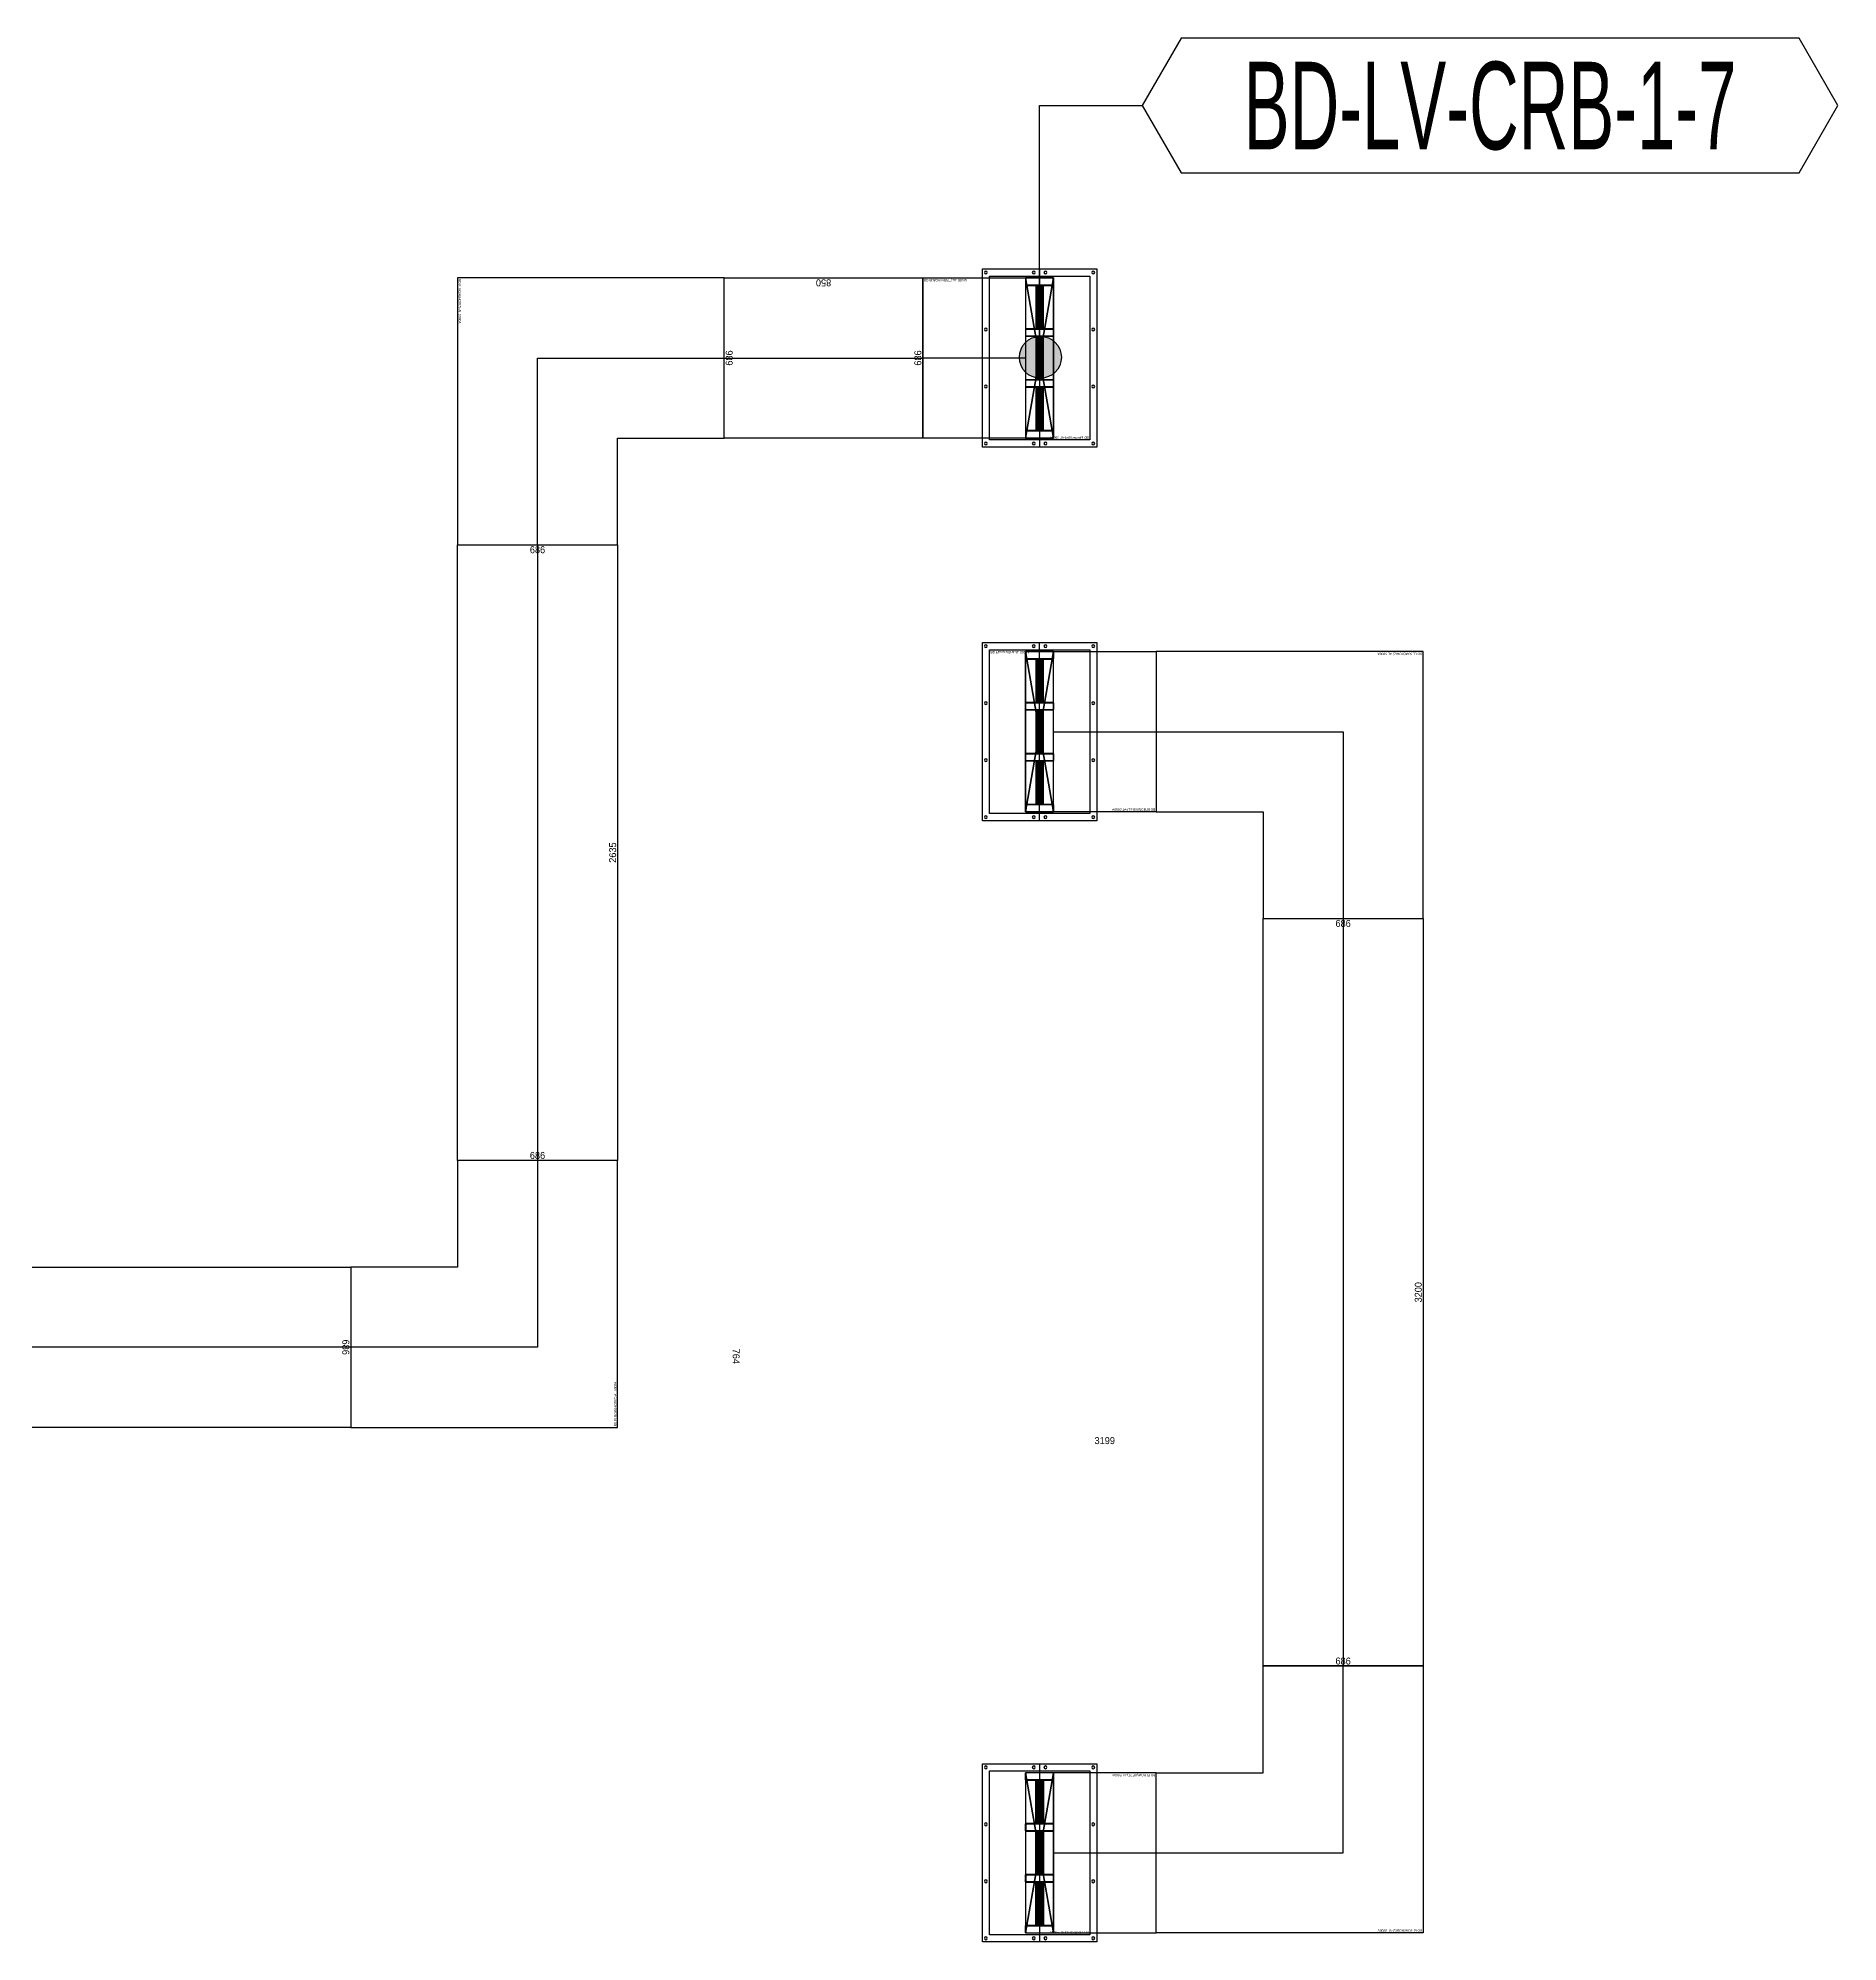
# Model space of a CAD drawing. Header units: millimetres. Extents: x 28486 to 374549, y -351975 to 868946.
# Drawn here: x 135165 to 142872, y 827474 to 835625 of the extents above; entities that cross this region are included whole.
import ezdxf
from ezdxf.enums import TextEntityAlignment as Align

# ---------------------------------------------------------------- set-up
doc = ezdxf.new("R2010")
doc.units = ezdxf.units.MM
doc.header["$LTSCALE"] = 150
doc.layers.get('Defpoints').update_dxf_attribs({"color": 150})
for name, color, linetype in [('-----27 Bus Duct_LV_380-220V_LOAD BANK', 7, 'Continuous'), ('-----27 Bus Duct_LV_380-220V_UT B', 71, 'Continuous'), ('-----29 주기', 1, 'Continuous'), ('-----30 Text', 2, 'Continuous'), ('-----99 Cable Schedule', 2, 'Continuous')]:
    doc.layers.add(name, color=color, linetype=linetype)
doc.styles.add('ELEC', font='')
doc.styles.get("Standard").update_dxf_attribs({"font": ''})
doc.styles.get('ELEC').set_extended_font_data('Dotum')
doc.styles.get('Standard').set_extended_font_data('Dotum')
doc.dimstyles.new('전기통신참고용-치수', dxfattribs={"dimscale": 15, "dimtxt": 2, "dimasz": 0, "dimexe": 0, "dimexo": 0, "dimgap": 0.4, "dimtad": 4, "dimdec": 0, "dimzin": 0, "dimdsep": 46, "dimtxsty": 'Standard', "dimblk": 'NONE', "dimcen": 0, "dimse1": 1, "dimse2": 1, "dimsd1": 1, "dimsd2": 1, "dimclrd": 8, "dimclre": 8, "dimclrt": 8, "dimadec": 0, "dimazin": 0, "dimtfac": 1, "dimtdec": 0, "dimtix": 1, "dimtmove": 2, "dimatfit": 0, "dimldrblk": 'NONE', "dimfxl": 2, "dimtolj": 1, "dimtzin": 0, "dimarcsym": 0})

# ---------------------------------------------------------------- blocks, each defined once
blk = doc.blocks.new('*U79')
at = {"color": 1}
for p, q in [((60, 343), (-60, -343)), ((-60, 343), (60, -343))]:
    blk.add_line(p, q, dxfattribs=at)
at = {"color": 0}
blk.add_line((0, 381.5), (0, -381.5), dxfattribs=at)
for points in [[(-245, -381.5), (245, -381.5), (245, 381.5), (-245, 381.5)], [(-215, -350.5), (215, -350.5), (215, 350.5), (-215, 350.5)]]:
    blk.add_lwpolyline(points, close=True, dxfattribs=at)
at = {"color": 1}
blk.add_lwpolyline([(60, -343), (-60, -343), (-60, 343), (60, 343)], close=True, dxfattribs=at)
for points in [[(-60, 123, -0.4142136), (-58, 125), (-17.2, 125, 0.4142136), (-16.2, 126), (-16.2, 310, 0.4142136), (-17.2, 311), (-58, 311, -0.4142136), (-60, 313), (-60, 343, -0.4142136), (-59, 342), (-59, 313, 0.4142136), (-58, 312), (58, 312, 0.4142136), (59, 313), (59, 342, -0.4142136), (60, 343), (60, 313, -0.4142136), (58, 311), (17.2, 311, 0.4142136), (16.2, 310), (16.2, 126, 0.4142136), (17.2, 125), (58, 125, -0.4142136), (60, 123), (60, 111, -0.4142136), (59, 112), (59, 123, 0.4142136), (58, 124), (-58, 124, 0.4142136), (-59, 123), (-59, 112, -0.4142136), (-60, 111), (-60, 111), (-60, 111), (-60, 111)], [(-15.2, 126), (-15.2, 310, -0.4142136), (-14.2, 311), (14.2, 311, -0.4142136), (15.2, 310), (15.2, 126, -0.4142136), (14.2, 125), (-14.2, 125, -0.4142136)], [(-14.2, 127), (-14.2, 309, -0.4142136), (-13.2, 310), (-8.85, 310, -0.4142136), (-7.85, 309), (-7.85, 127, -0.4142136), (-8.85, 126), (-13.2, 126, -0.4142136)], [(-6.85, 127), (-6.85, 309, -0.4142136), (-5.85, 310), (-1.5, 310, -0.4142136), (-0.5, 309), (-0.5, 127, -0.4142136), (-1.5, 126), (-5.85, 126, -0.4142136)], [(0.5, 127), (0.5, 309, -0.4142136), (1.5, 310), (5.85, 310, -0.4142136), (6.85, 309), (6.85, 127, -0.4142136), (5.85, 126), (1.5, 126, -0.4142136)], [(7.85, 127), (7.85, 309, -0.4142136), (8.85, 310), (13.2, 310, -0.4142136), (14.2, 309), (14.2, 127, -0.4142136), (13.2, 126), (8.85, 126, -0.4142136)], [(-60, -95, -0.4142136), (-58, -93), (-17.2, -93, 0.4142136), (-16.2, -92), (-16.2, 92, 0.4142136), (-17.2, 93), (-58, 93, -0.4142136), (-60, 95), (-60, 109, -0.4142136), (-59, 108), (-59, 95, 0.4142136), (-58, 94), (58, 94, 0.4142136), (59, 95), (59, 108, -0.4142136), (60, 109), (60, 95, -0.4142136), (58, 93), (17.2, 93, 0.4142136), (16.2, 92), (16.2, -92, 0.4142136), (17.2, -93), (58, -93, -0.4142136), (60, -95), (60, -108, -0.4142136), (59, -107), (59, -95, 0.4142136), (58, -94), (-58, -94, 0.4142136), (-59, -95), (-59, -107, -0.4142136), (-60, -108), (-60, -108), (-60, -108), (-60, -108)], [(-15.2, -92), (-15.2, 92, -0.4142136), (-14.2, 93), (14.2, 93, -0.4142136), (15.2, 92), (15.2, -92, -0.4142136), (14.2, -93), (-14.2, -93, -0.4142136)], [(-14.2, -91), (-14.2, 91, -0.4142136), (-13.2, 92), (-8.85, 92, -0.4142136), (-7.85, 91), (-7.85, -91, -0.4142136), (-8.85, -92), (-13.2, -92, -0.4142136)], [(-6.85, -91), (-6.85, 91, -0.4142136), (-5.85, 92), (-1.5, 92, -0.4142136), (-0.5, 91), (-0.5, -91, -0.4142136), (-1.5, -92), (-5.85, -92, -0.4142136)], [(0.5, -91), (0.5, 91, -0.4142136), (1.5, 92), (5.85, 92, -0.4142136), (6.85, 91), (6.85, -91, -0.4142136), (5.85, -92), (1.5, -92, -0.4142136)], [(7.85, -91), (7.85, 91, -0.4142136), (8.85, 92), (13.2, 92, -0.4142136), (14.2, 91), (14.2, -91, -0.4142136), (13.2, -92), (8.85, -92, -0.4142136)], [(-60, -313, -0.4142136), (-58, -311), (-17.2, -311, 0.4142136), (-16.2, -310), (-16.2, -126, 0.4142136), (-17.2, -125), (-58, -125, -0.4142136), (-60, -123), (-60, -110, -0.4142136), (-59, -111), (-59, -123, 0.4142136), (-58, -124), (58, -124, 0.4142136), (59, -123), (59, -111, -0.4142136), (60, -110), (60, -123, -0.4142136), (58, -125), (17.2, -125, 0.4142136), (16.2, -126), (16.2, -310, 0.4142136), (17.2, -311), (58, -311, -0.4142136), (60, -313), (60, -343, -0.4142136), (59, -342), (59, -313, 0.4142136), (58, -312), (-58, -312, 0.4142136), (-59, -313), (-59, -342, -0.4142136), (-60, -343), (-60, -343), (-60, -343), (-60, -343)], [(-15.2, -310), (-15.2, -126, -0.4142136), (-14.2, -125), (14.2, -125, -0.4142136), (15.2, -126), (15.2, -310, -0.4142136), (14.2, -311), (-14.2, -311, -0.4142136)], [(-14.2, -309), (-14.2, -127, -0.4142136), (-13.2, -126), (-8.85, -126, -0.4142136), (-7.85, -127), (-7.85, -309, -0.4142136), (-8.85, -310), (-13.2, -310, -0.4142136)], [(-6.85, -309), (-6.85, -127, -0.4142136), (-5.85, -126), (-1.5, -126, -0.4142136), (-0.5, -127), (-0.5, -309, -0.4142136), (-1.5, -310), (-5.85, -310, -0.4142136)], [(0.5, -309), (0.5, -127, -0.4142136), (1.5, -126), (5.85, -126, -0.4142136), (6.85, -127), (6.85, -309, -0.4142136), (5.85, -310), (1.5, -310, -0.4142136)], [(7.85, -309), (7.85, -127, -0.4142136), (8.85, -126), (13.2, -126, -0.4142136), (14.2, -127), (14.2, -309, -0.4142136), (13.2, -310), (8.85, -310, -0.4142136)]]:
    blk.add_lwpolyline(points, format="xyb", close=True, dxfattribs=at)
at = {"color": 0}
for centre in [(-230, 366), (-25, 366), (25, 366), (230, 366), (-230, 122), (230, 122), (-230, -122), (230, -122), (-230, -366), (-25, -366), (25, -366), (230, -366)]:
    blk.add_circle(centre, 6, dxfattribs=at)
at = {"color": 0, "style": 'ELEC'}
blk.add_text('BD Flanged End-AL 5000A', height=10, dxfattribs=at).set_placement((-210, -340.5), align=Align.MIDDLE_LEFT)
blk = doc.blocks.new('*U69')
at = {"color": 1}
for p, q in [((340, 343), (220, -343)), ((220, 343), (340, -343))]:
    blk.add_line(p, q, dxfattribs=at)
at = {"color": 0}
blk.add_lwpolyline([(-220, -343), (220, -343), (220, 343), (-220, 343)], close=True, dxfattribs=at)
blk.add_lwpolyline([(220, -343), (340, -343), (340, 343), (220, 343)], dxfattribs=at)
at = {"color": 1}
for points in [[(220, 123, -0.4142136), (222, 125), (262.8, 125, 0.4142136), (263.8, 126), (263.8, 310, 0.4142136), (262.8, 311), (222, 311, -0.4142136), (220, 313), (220, 343, -0.4142136), (221, 342), (221, 313, 0.4142136), (222, 312), (338, 312, 0.4142136), (339, 313), (339, 342, -0.4142136), (340, 343), (340, 313, -0.4142136), (338, 311), (297.2, 311, 0.4142136), (296.2, 310), (296.2, 126, 0.4142136), (297.2, 125), (338, 125, -0.4142136), (340, 123), (340, 111, -0.4142136), (339, 112), (339, 123, 0.4142136), (338, 124), (222, 124, 0.4142136), (221, 123), (221, 112, -0.4142136), (220, 111), (220, 111), (220, 111), (220, 111)], [(264.8, 126), (264.8, 310, -0.4142136), (265.8, 311), (294.2, 311, -0.4142136), (295.2, 310), (295.2, 126, -0.4142136), (294.2, 125), (265.8, 125, -0.4142136)], [(265.8, 127), (265.8, 309, -0.4142136), (266.8, 310), (271.15, 310, -0.4142136), (272.15, 309), (272.15, 127, -0.4142136), (271.15, 126), (266.8, 126, -0.4142136)], [(273.15, 127), (273.15, 309, -0.4142136), (274.15, 310), (278.5, 310, -0.4142136), (279.5, 309), (279.5, 127, -0.4142136), (278.5, 126), (274.15, 126, -0.4142136)], [(280.5, 127), (280.5, 309, -0.4142136), (281.5, 310), (285.85, 310, -0.4142136), (286.85, 309), (286.85, 127, -0.4142136), (285.85, 126), (281.5, 126, -0.4142136)], [(287.85, 127), (287.85, 309, -0.4142136), (288.85, 310), (293.2, 310, -0.4142136), (294.2, 309), (294.2, 127, -0.4142136), (293.2, 126), (288.85, 126, -0.4142136)], [(220, -95, -0.4142136), (222, -93), (262.8, -93, 0.4142136), (263.8, -92), (263.8, 92, 0.4142136), (262.8, 93), (222, 93, -0.4142136), (220, 95), (220, 109, -0.4142136), (221, 108), (221, 95, 0.4142136), (222, 94), (338, 94, 0.4142136), (339, 95), (339, 108, -0.4142136), (340, 109), (340, 95, -0.4142136), (338, 93), (297.2, 93, 0.4142136), (296.2, 92), (296.2, -92, 0.4142136), (297.2, -93), (338, -93, -0.4142136), (340, -95), (340, -108, -0.4142136), (339, -107), (339, -95, 0.4142136), (338, -94), (222, -94, 0.4142136), (221, -95), (221, -107, -0.4142136), (220, -108), (220, -108), (220, -108), (220, -108)], [(264.8, -92), (264.8, 92, -0.4142136), (265.8, 93), (294.2, 93, -0.4142136), (295.2, 92), (295.2, -92, -0.4142136), (294.2, -93), (265.8, -93, -0.4142136)], [(265.8, -91), (265.8, 91, -0.4142136), (266.8, 92), (271.15, 92, -0.4142136), (272.15, 91), (272.15, -91, -0.4142136), (271.15, -92), (266.8, -92, -0.4142136)], [(273.15, -91), (273.15, 91, -0.4142136), (274.15, 92), (278.5, 92, -0.4142136), (279.5, 91), (279.5, -91, -0.4142136), (278.5, -92), (274.15, -92, -0.4142136)], [(280.5, -91), (280.5, 91, -0.4142136), (281.5, 92), (285.85, 92, -0.4142136), (286.85, 91), (286.85, -91, -0.4142136), (285.85, -92), (281.5, -92, -0.4142136)], [(287.85, -91), (287.85, 91, -0.4142136), (288.85, 92), (293.2, 92, -0.4142136), (294.2, 91), (294.2, -91, -0.4142136), (293.2, -92), (288.85, -92, -0.4142136)], [(220, -313, -0.4142136), (222, -311), (262.8, -311, 0.4142136), (263.8, -310), (263.8, -126, 0.4142136), (262.8, -125), (222, -125, -0.4142136), (220, -123), (220, -110, -0.4142136), (221, -111), (221, -123, 0.4142136), (222, -124), (338, -124, 0.4142136), (339, -123), (339, -111, -0.4142136), (340, -110), (340, -123, -0.4142136), (338, -125), (297.2, -125, 0.4142136), (296.2, -126), (296.2, -310, 0.4142136), (297.2, -311), (338, -311, -0.4142136), (340, -313), (340, -343, -0.4142136), (339, -342), (339, -313, 0.4142136), (338, -312), (222, -312, 0.4142136), (221, -313), (221, -342, -0.4142136), (220, -343), (220, -343), (220, -343), (220, -343)], [(264.8, -310), (264.8, -126, -0.4142136), (265.8, -125), (294.2, -125, -0.4142136), (295.2, -126), (295.2, -310, -0.4142136), (294.2, -311), (265.8, -311, -0.4142136)], [(265.8, -309), (265.8, -127, -0.4142136), (266.8, -126), (271.15, -126, -0.4142136), (272.15, -127), (272.15, -309, -0.4142136), (271.15, -310), (266.8, -310, -0.4142136)], [(273.15, -309), (273.15, -127, -0.4142136), (274.15, -126), (278.5, -126, -0.4142136), (279.5, -127), (279.5, -309, -0.4142136), (278.5, -310), (274.15, -310, -0.4142136)], [(280.5, -309), (280.5, -127, -0.4142136), (281.5, -126), (285.85, -126, -0.4142136), (286.85, -127), (286.85, -309, -0.4142136), (285.85, -310), (281.5, -310, -0.4142136)], [(287.85, -309), (287.85, -127, -0.4142136), (288.85, -126), (293.2, -126, -0.4142136), (294.2, -127), (294.2, -309, -0.4142136), (293.2, -310), (288.85, -310, -0.4142136)]]:
    blk.add_lwpolyline(points, format="xyb", close=True, dxfattribs=at)
blk.add_lwpolyline([(220, 0), (-220, 0)], dxfattribs=at)
at = {"color": 0, "style": 'ELEC'}
blk.add_text('BD ELBOW(VERT)-AL 5000A', height=10, dxfattribs=at).set_placement((-215, -333), align=Align.MIDDLE_LEFT)
blk = doc.blocks.new('*D2107')
at = {"layer": 'Defpoints', "color": 0, "transparency": 16777216}
for p in [(764, 12839.7), (764, 12839.7), (764, 9640.6), (0, 8011), (686, 8011), (686, 8011), (764, -689), (764, -689), (764, -6127)]:
    blk.add_point(p, dxfattribs=at)
at = {"color": 0, "transparency": 16777216, "char_height": 30, "attachment_point": 5, "rotation": 90}
for s, insert in [('\\A1;{\\C0;3199}', (743, 11240.2)), ('\\A1;{\\C0;5438}', (743, -3408))]:
    blk.add_mtext(s, dxfattribs=dict(at, insert=insert))
at = {"color": 0, "transparency": 16777216, "insert": (343, 7990), "char_height": 30, "attachment_point": 5}
blk.add_mtext('\\A1;{\\C0;686}', dxfattribs=at)
blk = doc.blocks.new('_None')
blk = doc.blocks.new('*D2108')
at = {"layer": 'Defpoints', "color": 0, "transparency": 16777216}
for p in [(0, 9640.6), (764, 9640.6), (764, 9640.6), (686, 8011), (686, 8011), (0, -6127), (764, -6127), (764, -6127), (686, -17100)]:
    blk.add_point(p, dxfattribs=at)
at = {"color": 0, "transparency": 16777216, "char_height": 30, "attachment_point": 5}
for insert in [(382, 9661.6), (382, -6106)]:
    blk.add_mtext('\\A1;{\\C0;764}', dxfattribs=dict(at, insert=insert))
at = {"color": 0, "transparency": 16777216, "insert": (665, -4544.5), "char_height": 30, "attachment_point": 5, "rotation": 90}
blk.add_mtext('\\A1;{\\C0;25111}', dxfattribs=at)
blk = doc.blocks.new('*U74')
at = {"color": 0}
blk.add_lwpolyline([(-343, -343), (800, -343), (800, 343), (343, 343), (343, 800), (-343, 800)], close=True, dxfattribs=at)
at = {"color": 1}
blk.add_lwpolyline([(800, 0), (0, 0), (0, 800)], dxfattribs=at)
at = {"color": 0, "style": 'ELEC'}
blk.add_text('BD ELBOW(HORIZ)-AL 5000A', height=10, dxfattribs=at).set_placement((-338, -333), align=Align.MIDDLE_LEFT)
blk = doc.blocks.new('*D2103')
at = {"layer": 'Defpoints', "color": 0, "transparency": 16777216}
for p in [(764, 12515.7), (764, 12515.7), (764, 5015.8), (764, 4012.8), (764, 4012.8), (764, -1420.2), (0, -26078), (686, -26078), (686, -26078)]:
    blk.add_point(p, dxfattribs=at)
at = {"color": 0, "transparency": 16777216, "char_height": 30, "attachment_point": 5, "rotation": 90}
for s, insert in [('\\A1;{\\C0;7500}', (743, 8765.7)), ('\\A1;{\\C0;5433}', (743, 1296.3))]:
    blk.add_mtext(s, dxfattribs=dict(at, insert=insert))
at = {"color": 0, "transparency": 16777216, "insert": (343, -26099), "char_height": 30, "attachment_point": 5}
blk.add_mtext('\\A1;{\\C0;686}', dxfattribs=at)
blk = doc.blocks.new('*D2104')
at = {"layer": 'Defpoints', "color": 0, "transparency": 16777216}
for p in [(0, 5015.8), (764, 5015.8), (764, 5015.8), (0, -1420.2), (764, -1420.2), (764, -1420.2), (686, -26078), (686, -26078), (686, -26928)]:
    blk.add_point(p, dxfattribs=at)
at = {"color": 0, "transparency": 16777216, "char_height": 30, "attachment_point": 5}
for insert in [(382, 5036.8), (382, -1399.1)]:
    blk.add_mtext('\\A1;{\\C0;764}', dxfattribs=dict(at, insert=insert))
at = {"color": 0, "transparency": 16777216, "insert": (665, -26503), "char_height": 30, "attachment_point": 5, "rotation": 90}
blk.add_mtext('\\A1;{\\C0;850}', dxfattribs=at)
blk = doc.blocks.new('*D2105')
at = {"layer": 'Defpoints', "color": 0, "transparency": 16777216}
for p in [(0, -26928), (686, -26928), (686, -26928)]:
    blk.add_point(p, dxfattribs=at)
at = {"color": 0, "transparency": 16777216, "insert": (343, -26907), "char_height": 30, "attachment_point": 5}
blk.add_mtext('\\A1;{\\C0;686}', dxfattribs=at)
blk = doc.blocks.new('A$C9a0ab699')
h = blk.add_hatch(color=0)
edge = h.paths.add_edge_path()
edge.add_arc((0, 0), 64, 720, 1080, ccw=False)
at = {"color": 0}
blk.add_circle((0, 0), 64, dxfattribs=at)
blk = doc.blocks.new('*D2111')
at = {"layer": 'Defpoints', "color": 0, "transparency": 16777216}
for p in [(686, 10924), (686, 10924), (686, 10013.3), (0, -24292.7), (686, -24292.7), (686, -24292.7)]:
    blk.add_point(p, dxfattribs=at)
at = {"color": 0, "transparency": 16777216, "insert": (665, 10468.7), "char_height": 30, "attachment_point": 5, "rotation": 90}
blk.add_mtext('\\A1;{\\C0;911}', dxfattribs=at)
at = {"color": 0, "transparency": 16777216, "insert": (343, -24313.7), "char_height": 30, "attachment_point": 5}
blk.add_mtext('\\A1;{\\C0;686}', dxfattribs=at)
blk = doc.blocks.new('*D2112')
at = {"layer": 'Defpoints', "color": 0, "transparency": 16777216}
for p in [(0, 10013.3), (686, 10013.3), (686, 10013.3), (686, -24292.7), (686, -24292.7), (686, -26928)]:
    blk.add_point(p, dxfattribs=at)
at = {"color": 0, "transparency": 16777216, "insert": (343, 10034.3), "char_height": 30, "attachment_point": 5}
blk.add_mtext('\\A1;{\\C0;686}', dxfattribs=at)
at = {"color": 0, "transparency": 16777216, "insert": (665, -25610.3), "char_height": 30, "attachment_point": 5, "rotation": 90}
blk.add_mtext('\\A1;{\\C0;2635}', dxfattribs=at)
blk = doc.blocks.new('*D2113')
at = {"layer": 'Defpoints', "color": 0, "transparency": 16777216}
for p in [(0, -26928), (686, -26928), (686, -26928)]:
    blk.add_point(p, dxfattribs=at)
at = {"color": 0, "transparency": 16777216, "insert": (343, -26907), "char_height": 30, "attachment_point": 5}
blk.add_mtext('\\A1;{\\C0;686}', dxfattribs=at)
blk = doc.blocks.new('*D2119')
at = {"layer": 'Defpoints', "color": 0, "transparency": 16777216}
for p in [(764, 11675), (764, 11675), (764, 10764.3), (0, -24292.7), (686, -24292.7), (686, -24292.7)]:
    blk.add_point(p, dxfattribs=at)
at = {"color": 0, "transparency": 16777216, "insert": (743, 11219.7), "char_height": 30, "attachment_point": 5, "rotation": 90}
blk.add_mtext('\\A1;{\\C0;911}', dxfattribs=at)
at = {"color": 0, "transparency": 16777216, "insert": (343, -24313.7), "char_height": 30, "attachment_point": 5}
blk.add_mtext('\\A1;{\\C0;686}', dxfattribs=at)
blk = doc.blocks.new('*D2120')
at = {"layer": 'Defpoints', "color": 0, "transparency": 16777216}
for p in [(0, 10764.3), (764, 10764.3), (764, 10764.3), (686, -24292.7), (686, -24292.7), (686, -27492.7)]:
    blk.add_point(p, dxfattribs=at)
at = {"color": 0, "transparency": 16777216, "insert": (382, 10785.3), "char_height": 30, "attachment_point": 5}
blk.add_mtext('\\A1;{\\C0;764}', dxfattribs=at)
at = {"color": 0, "transparency": 16777216, "insert": (665, -25892.7), "char_height": 30, "attachment_point": 5, "rotation": 90}
blk.add_mtext('\\A1;{\\C0;3200}', dxfattribs=at)
blk = doc.blocks.new('*D2121')
at = {"layer": 'Defpoints', "color": 0, "transparency": 16777216}
for p in [(0, -27492.7), (686, -27492.7), (686, -27492.7)]:
    blk.add_point(p, dxfattribs=at)
at = {"color": 0, "transparency": 16777216, "insert": (343, -27471.7), "char_height": 30, "attachment_point": 5}
blk.add_mtext('\\A1;{\\C0;686}', dxfattribs=at)
blk = doc.blocks.new('*U2106')
at = {"color": 1}
blk.add_line((343, 8011), (343, -17100), dxfattribs=at)
at = {"color": 0}
blk.add_lwpolyline([(686, -17100), (0, -17100), (0, 8011), (686, 8011)], close=True, dxfattribs=at)
dim = blk.add_linear_dim(base=(686, 8011), p1=(0, 8011), p2=(686, 8011), text='{\\C0;<>}', dimstyle='전기통신참고용-치수', override={"dimtxsty": 'Standard', "dimclrd": 0, "dimclre": 0, "dimclrt": 0}, dxfattribs=at)
dim.commit()
dim.dimension.update_dxf_attribs({"geometry": '*D2107', "text_midpoint": (343, 7990)})
dim = blk.add_linear_dim(base=(686, 8011), p1=(686, -17100), p2=(686, 8011), angle=90, text='{\\C0;<>}', dimstyle='전기통신참고용-치수', override={"dimtad": 1, "dimtxsty": 'Standard', "dimclrd": 0, "dimclre": 0, "dimclrt": 0}, dxfattribs=at)
dim.commit()
dim.dimension.update_dxf_attribs({"geometry": '*D2108', "text_midpoint": (665, -4544.5)})
blk = doc.blocks.new('*U2102')
at = {"color": 1}
blk.add_line((343, -26078), (343, -26928), dxfattribs=at)
at = {"color": 0}
blk.add_lwpolyline([(686, -26928), (0, -26928), (0, -26078), (686, -26078)], close=True, dxfattribs=at)
for base, p1, p2, override, picture, middle in [((686, -26078), (0, -26078), (686, -26078), {"dimtxsty": 'Standard', "dimclrd": 0, "dimclre": 0, "dimclrt": 0}, '*D2103', (343, -26099)), ((686, -26928), (0, -26928), (686, -26928), {"dimtad": 1, "dimtxsty": 'Standard', "dimclrd": 0, "dimclre": 0, "dimclrt": 0}, '*D2105', (343, -26907))]:
    dim = blk.add_linear_dim(base=base, p1=p1, p2=p2, text='{\\C0;<>}', dimstyle='전기통신참고용-치수', override=override, dxfattribs=at)
    dim.commit()
    dim.dimension.update_dxf_attribs({"geometry": picture, "text_midpoint": middle})
dim = blk.add_linear_dim(base=(686, -26078), p1=(686, -26928), p2=(686, -26078), angle=90, text='{\\C0;<>}', dimstyle='전기통신참고용-치수', override={"dimtad": 1, "dimtxsty": 'Standard', "dimclrd": 0, "dimclre": 0, "dimclrt": 0}, dxfattribs=at)
dim.commit()
dim.dimension.update_dxf_attribs({"geometry": '*D2104', "text_midpoint": (665, -26503)})
blk = doc.blocks.new('*U2101')
at = {"color": 0}
for base, p1, p2, middle in [((764, 5015.8), (0, 5015.8), (764, 5015.8), (382, 5036.8)), ((764, -1420.2), (0, -1420.2), (764, -1420.2), (382, -1399.1))]:
    dim = blk.add_linear_dim(base=base, p1=p1, p2=p2, text='{\\C0;<>}', dimstyle='전기통신참고용-치수', override={"dimtad": 1, "dimtxsty": 'Standard', "dimclrd": 0, "dimclre": 0, "dimclrt": 0}, dxfattribs=at)
    dim.commit()
    dim.dimension.update_dxf_attribs({"geometry": '*D2104', "text_midpoint": middle})
blk = doc.blocks.new('*U2110')
at = {"color": 1}
blk.add_line((343, -24292.7), (343, -26928), dxfattribs=at)
at = {"color": 0}
blk.add_lwpolyline([(686, -26928), (0, -26928), (0, -24292.7), (686, -24292.7)], close=True, dxfattribs=at)
for base, p1, p2, override, picture, middle in [((686, -24292.7), (0, -24292.7), (686, -24292.7), {"dimtxsty": 'Standard', "dimclrd": 0, "dimclre": 0, "dimclrt": 0}, '*D2111', (343, -24313.7)), ((686, -26928), (0, -26928), (686, -26928), {"dimtad": 1, "dimtxsty": 'Standard', "dimclrd": 0, "dimclre": 0, "dimclrt": 0}, '*D2113', (343, -26907))]:
    dim = blk.add_linear_dim(base=base, p1=p1, p2=p2, text='{\\C0;<>}', dimstyle='전기통신참고용-치수', override=override, dxfattribs=at)
    dim.commit()
    dim.dimension.update_dxf_attribs({"geometry": picture, "text_midpoint": middle})
dim = blk.add_linear_dim(base=(686, -24292.7), p1=(686, -26928), p2=(686, -24292.7), angle=90, text='{\\C0;<>}', dimstyle='전기통신참고용-치수', override={"dimtad": 1, "dimtxsty": 'Standard', "dimclrd": 0, "dimclre": 0, "dimclrt": 0}, dxfattribs=at)
dim.commit()
dim.dimension.update_dxf_attribs({"geometry": '*D2112', "text_midpoint": (665, -25610.3)})
blk = doc.blocks.new('*U2118')
at = {"color": 1}
blk.add_line((343, -24292.7), (343, -27492.7), dxfattribs=at)
at = {"color": 0}
blk.add_lwpolyline([(686, -27492.7), (0, -27492.7), (0, -24292.7), (686, -24292.7)], close=True, dxfattribs=at)
for base, p1, p2, override, picture, middle in [((686, -24292.7), (0, -24292.7), (686, -24292.7), {"dimtxsty": 'Standard', "dimclrd": 0, "dimclre": 0, "dimclrt": 0}, '*D2119', (343, -24313.7)), ((686, -27492.7), (0, -27492.7), (686, -27492.7), {"dimtad": 1, "dimtxsty": 'Standard', "dimclrd": 0, "dimclre": 0, "dimclrt": 0}, '*D2121', (343, -27471.7))]:
    dim = blk.add_linear_dim(base=base, p1=p1, p2=p2, text='{\\C0;<>}', dimstyle='전기통신참고용-치수', override=override, dxfattribs=at)
    dim.commit()
    dim.dimension.update_dxf_attribs({"geometry": picture, "text_midpoint": middle})
dim = blk.add_linear_dim(base=(686, -24292.7), p1=(686, -27492.7), p2=(686, -24292.7), angle=90, text='{\\C0;<>}', dimstyle='전기통신참고용-치수', override={"dimtad": 1, "dimtxsty": 'Standard', "dimclrd": 0, "dimclre": 0, "dimclrt": 0}, dxfattribs=at)
dim.commit()
dim.dimension.update_dxf_attribs({"geometry": '*D2120', "text_midpoint": (665, -25892.7)})

msp = doc.modelspace()

# ---------------------------------------------------------------- linework, layer by layer
at = {"layer": '-----29 주기', "elevation": 0}
msp.add_lwpolyline([(140060, 835624.8), (139893.3, 835336), (140060, 835047.3), (142705.8, 835047.3), (142872.5, 835336), (142705.8, 835624.8)], close=True, dxfattribs=at)
at = {"layer": '-----99 Cable Schedule', "color": 1, "elevation": 0}
msp.add_lwpolyline([(139453.6, 834255), (139453.1, 835336), (139893.3, 835336)], dxfattribs=at)

# ---------------------------------------------------------------- block references
at = {"layer": '-----27 Bus Duct_LV_380-220V_LOAD BANK', "rotation": 90}
msp.add_blockref('*U2101', (108333.4, 827171), dxfattribs=at)
at = {"layer": '-----27 Bus Duct_LV_380-220V_UT B'}
for name, p in [('*U2110', (136960.6, 857747.7)), ('*U2118', (140410.6, 856147.7))]:
    msp.add_blockref(name, p, dxfattribs=at)
for name, p, rotation in [('*U2102', (112025.6, 833912), 89.99999999999997), ('*U74', (137303.6, 834255), 270), ('*U74', (140753.6, 832655), 180), ('*U74', (137303.6, 830019.7), 90), ('*U2106', (128492.6, 830362.7), 270), ('*U69', (139733.6, 827855), 180)]:
    msp.add_blockref(name, p, dxfattribs=dict(at, rotation=rotation))
at = {"layer": '-----27 Bus Duct_LV_380-220V_UT B', "xscale": -1}
for name, p in [('*U79', (139453.6, 834255)), ('*U69', (139733.6, 832655)), ('*U74', (140753.6, 827855)), ('*U79', (139453.6, 827855))]:
    msp.add_blockref(name, p, dxfattribs=at)
at = {"layer": '-----27 Bus Duct_LV_380-220V_UT B', "xscale": -1, "rotation": 180}
for name, p in [('*U69', (139173.6, 834255)), ('*U79', (139453.6, 832655))]:
    msp.add_blockref(name, p, dxfattribs=at)
at = {"layer": '-----99 Cable Schedule', "color": 1, "xscale": 1.40625, "yscale": 1.40625, "zscale": 1.40625, "rotation": 270}
msp.add_blockref('A$C9a0ab699', (139457.1, 834258.1, 0), dxfattribs=at)

# ---------------------------------------------------------------- texts
at = {"layer": '-----30 Text', "linetype": 'Continuous', "style": 'ELEC', "width": 0.6}
msp.add_text('BD-LV-CRB-1-7', height=375, dxfattribs=at).set_placement((141382.9, 835336, 0), align=Align.MIDDLE)

doc.saveas('drawing.dxf')
